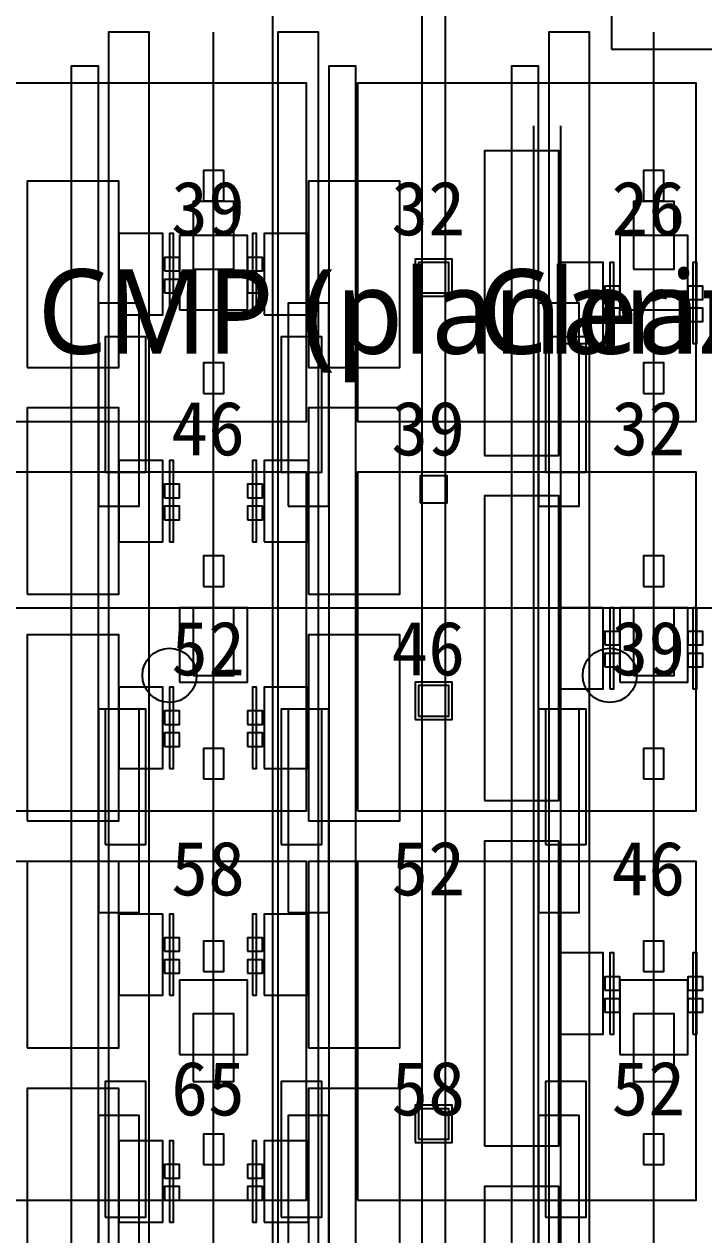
# Model space of a CAD drawing. Header units: metres. Extents: x -1640 to 1560, y -268 to 2338.
# Drawn here: x -130.34 to -110.28, y 1684.47 to 1720.24 of the extents above; entities that cross this region are included whole.
import ezdxf

# ---------------------------------------------------------------- set-up
doc = ezdxf.new("R2010")
doc.units = ezdxf.units.M
for name, color, linetype in [('1F_PUMP', 2, 'Continuous'), ('1F_SCR', 3, 'Continuous'), ('1F_STRUCT_COLUMN', 8, 'Continuous'), ('2F_CSF_LATERAL_RACK_CONCEPT', 9, 'Continuous'), ('2F_RFG', 5, 'Continuous'), ('2F_STRUCT_COLUMN', 8, 'Continuous'), ('2F_VMB', 6, 'Continuous'), ('3F_CLEANROOM_OVERHEAD_PIPE_DUCT_CONCEPT', 9, 'Continuous'), ('3F_CMP', 5, 'Continuous'), ('3F_EHS_EGRESS_DIST_M', 2, 'Continuous'), ('3F_EHS_SAFETY_SHOWER_EYEWASH_CONCEPT', 3, 'Continuous'), ('3F_FOUP', 5, 'Continuous'), ('3F_OHT', 9, 'Continuous'), ('3F_OHTV', 1, 'Continuous'), ('3F_STRUCT_COLUMN', 8, 'Continuous'), ('3F_TBAR', 6, 'Continuous'), ('3F_TEXT', 7, 'Continuous'), ('3F_WET', 6, 'Continuous'), ('4F_FFU', 1, 'Continuous'), ('4F_STRUCT_PLENUM_TRUSS_CONCEPT', 9, 'Continuous'), ('5F_PUMP', 2, 'Continuous'), ('5F_SCR', 3, 'Continuous'), ('5F_STRUCT_COLUMN', 8, 'Continuous'), ('6F_CSF_LATERAL_RACK_CONCEPT', 9, 'Continuous'), ('6F_RFG', 5, 'Continuous'), ('6F_STRUCT_COLUMN', 8, 'Continuous'), ('6F_VMB', 6, 'Continuous'), ('7F_CLEANROOM_OVERHEAD_PIPE_DUCT_CONCEPT', 9, 'Continuous'), ('7F_CMP', 5, 'Continuous'), ('7F_EHS_EGRESS_DIST_M', 2, 'Continuous'), ('7F_EHS_SAFETY_SHOWER_EYEWASH_CONCEPT', 3, 'Continuous'), ('7F_FOUP', 5, 'Continuous'), ('7F_OHT', 9, 'Continuous'), ('7F_OHTV', 1, 'Continuous'), ('7F_STRUCT_COLUMN', 8, 'Continuous'), ('7F_TBAR', 6, 'Continuous'), ('7F_TEXT', 7, 'Continuous'), ('7F_WET', 6, 'Continuous'), ('8F_FFU', 1, 'Continuous'), ('8F_STRUCT_PLENUM_TRUSS_CONCEPT', 9, 'Continuous'), ('RF_RSC', 4, 'Continuous'), ('UTIL_ELEC.LV_CONCEPT', 2, 'Continuous'), ('UTIL_GAS.SPEC_CONCEPT', 3, 'Continuous'), ('UTIL_PCW.R_CONCEPT', 1, 'Continuous'), ('UTIL_PCW.S_CONCEPT', 6, 'Continuous')]:
    doc.layers.add(name, color=color, linetype=linetype)
doc.styles.add('KO', font='malgun.ttf')

msp = doc.modelspace()

# ---------------------------------------------------------------- linework, layer by layer
at = {"layer": '1F_PUMP'}
for points in [[(-127.95, 1707), (-126.75, 1707), (-126.75, 1711), (-127.95, 1711)], [(-122.75, 1707), (-121.55, 1707), (-121.55, 1711), (-122.75, 1711)], [(-114.95, 1707), (-113.75, 1707), (-113.75, 1711), (-114.95, 1711)], [(-127.95, 1696), (-126.75, 1696), (-126.75, 1700), (-127.95, 1700)], [(-122.75, 1696), (-121.55, 1696), (-121.55, 1700), (-122.75, 1700)], [(-114.95, 1696), (-113.75, 1696), (-113.75, 1700), (-114.95, 1700)], [(-127.95, 1685), (-126.75, 1685), (-126.75, 1689), (-127.95, 1689)], [(-122.75, 1685), (-121.55, 1685), (-121.55, 1689), (-122.75, 1689)], [(-114.95, 1685), (-113.75, 1685), (-113.75, 1689), (-114.95, 1689)]]:
    msp.add_lwpolyline(points, close=True, dxfattribs=at)
at = {"layer": '1F_SCR'}
for points in [[(-125.75, 1711.8), (-123.75, 1711.8), (-123.75, 1714), (-125.75, 1714)], [(-112.75, 1711.8), (-110.75, 1711.8), (-110.75, 1714), (-112.75, 1714)], [(-125.75, 1700.8), (-123.75, 1700.8), (-123.75, 1703), (-125.75, 1703)], [(-112.75, 1700.8), (-110.75, 1700.8), (-110.75, 1703), (-112.75, 1703)], [(-125.75, 1689.8), (-123.75, 1689.8), (-123.75, 1692), (-125.75, 1692)], [(-112.75, 1689.8), (-110.75, 1689.8), (-110.75, 1692), (-112.75, 1692)]]:
    msp.add_lwpolyline(points, close=True, dxfattribs=at)
at = {"layer": '1F_STRUCT_COLUMN'}
for points in [[(-118.8, 1712.2), (-117.7, 1712.2), (-117.7, 1713.3), (-118.8, 1713.3)], [(-118.8, 1699.7), (-117.7, 1699.7), (-117.7, 1700.8), (-118.8, 1700.8)], [(-118.8, 1687.2), (-117.7, 1687.2), (-117.7, 1688.3), (-118.8, 1688.3)]]:
    msp.add_lwpolyline(points, close=True, dxfattribs=at)
at = {"layer": '2F_CSF_LATERAL_RACK_CONCEPT'}
for points in [[(-128.95, 1573), (-128.15, 1573), (-128.15, 1719), (-128.95, 1719)], [(-121.35, 1573), (-120.55, 1573), (-120.55, 1719), (-121.35, 1719)], [(-115.95, 1573), (-115.15, 1573), (-115.15, 1719), (-115.95, 1719)]]:
    msp.add_lwpolyline(points, close=True, dxfattribs=at)
at = {"layer": '2F_RFG'}
for points in [[(-128.15, 1706), (-126.95, 1706), (-126.95, 1712), (-128.15, 1712)], [(-122.55, 1706), (-121.35, 1706), (-121.35, 1712), (-122.55, 1712)], [(-115.15, 1706), (-113.95, 1706), (-113.95, 1712), (-115.15, 1712)], [(-128.15, 1694), (-126.95, 1694), (-126.95, 1700), (-128.15, 1700)], [(-122.55, 1694), (-121.35, 1694), (-121.35, 1700), (-122.55, 1700)], [(-115.15, 1694), (-113.95, 1694), (-113.95, 1700), (-115.15, 1700)], [(-128.15, 1682), (-126.95, 1682), (-126.95, 1688), (-128.15, 1688)], [(-122.55, 1682), (-121.35, 1682), (-121.35, 1688), (-122.55, 1688)], [(-115.15, 1682), (-113.95, 1682), (-113.95, 1688), (-115.15, 1688)]]:
    msp.add_lwpolyline(points, close=True, dxfattribs=at)
at = {"layer": '2F_STRUCT_COLUMN'}
for points in [[(-118.7, 1712.3), (-117.8, 1712.3), (-117.8, 1713.2), (-118.7, 1713.2)], [(-118.7, 1699.8), (-117.8, 1699.8), (-117.8, 1700.7), (-118.7, 1700.7)], [(-118.7, 1687.3), (-117.8, 1687.3), (-117.8, 1688.2), (-118.7, 1688.2)]]:
    msp.add_lwpolyline(points, close=True, dxfattribs=at)
at = {"layer": '2F_VMB'}
for points in [[(-125.35, 1713), (-124.15, 1713), (-124.15, 1715), (-125.35, 1715)], [(-112.35, 1713), (-111.15, 1713), (-111.15, 1715), (-112.35, 1715)], [(-125.35, 1701), (-124.15, 1701), (-124.15, 1703), (-125.35, 1703)], [(-112.35, 1701), (-111.15, 1701), (-111.15, 1703), (-112.35, 1703)], [(-125.35, 1689), (-124.15, 1689), (-124.15, 1691), (-125.35, 1691)], [(-112.35, 1689), (-111.15, 1689), (-111.15, 1691), (-112.35, 1691)]]:
    msp.add_lwpolyline(points, close=True, dxfattribs=at)
at = {"layer": '3F_CLEANROOM_OVERHEAD_PIPE_DUCT_CONCEPT'}
for points in [[(-127.85, 1572), (-126.65, 1572), (-126.65, 1720), (-127.85, 1720)], [(-122.85, 1572), (-121.65, 1572), (-121.65, 1720), (-122.85, 1720)], [(-114.85, 1572), (-113.65, 1572), (-113.65, 1720), (-114.85, 1720)]]:
    msp.add_lwpolyline(points, close=True, dxfattribs=at)
at = {"layer": '3F_CMP'}
for points in [[(-130.25, 1710.1), (-127.55, 1710.1), (-127.55, 1715.6), (-130.25, 1715.6)], [(-121.95, 1710.1), (-119.25, 1710.1), (-119.25, 1715.6), (-121.95, 1715.6)], [(-127.55, 1711.65), (-126.25, 1711.65), (-126.25, 1714.05), (-127.55, 1714.05)], [(-123.25, 1711.65), (-121.95, 1711.65), (-121.95, 1714.05), (-123.25, 1714.05)], [(-130.25, 1703.4), (-127.55, 1703.4), (-127.55, 1708.9), (-130.25, 1708.9)], [(-121.95, 1703.4), (-119.25, 1703.4), (-119.25, 1708.9), (-121.95, 1708.9)], [(-127.55, 1704.95), (-126.25, 1704.95), (-126.25, 1707.35), (-127.55, 1707.35)], [(-123.25, 1704.95), (-121.95, 1704.95), (-121.95, 1707.35), (-123.25, 1707.35)], [(-130.25, 1696.7), (-127.55, 1696.7), (-127.55, 1702.2), (-130.25, 1702.2)], [(-121.95, 1696.7), (-119.25, 1696.7), (-119.25, 1702.2), (-121.95, 1702.2)], [(-127.55, 1698.25), (-126.25, 1698.25), (-126.25, 1700.65), (-127.55, 1700.65)], [(-123.25, 1698.25), (-121.95, 1698.25), (-121.95, 1700.65), (-123.25, 1700.65)], [(-130.25, 1690), (-127.55, 1690), (-127.55, 1695.5), (-130.25, 1695.5)], [(-121.95, 1690), (-119.25, 1690), (-119.25, 1695.5), (-121.95, 1695.5)], [(-127.55, 1691.55), (-126.25, 1691.55), (-126.25, 1693.95), (-127.55, 1693.95)], [(-123.25, 1691.55), (-121.95, 1691.55), (-121.95, 1693.95), (-123.25, 1693.95)], [(-130.25, 1683.3), (-127.55, 1683.3), (-127.55, 1688.8), (-130.25, 1688.8)], [(-121.95, 1683.3), (-119.25, 1683.3), (-119.25, 1688.8), (-121.95, 1688.8)], [(-127.55, 1684.85), (-126.25, 1684.85), (-126.25, 1687.25), (-127.55, 1687.25)], [(-123.25, 1684.85), (-121.95, 1684.85), (-121.95, 1687.25), (-123.25, 1687.25)]]:
    msp.add_lwpolyline(points, close=True, dxfattribs=at)
at = {"layer": '3F_EHS_SAFETY_SHOWER_EYEWASH_CONCEPT'}
for centre in [(-126.05, 1701), (-113.05, 1701)]:
    msp.add_circle(centre, 0.8, dxfattribs=at)
at = {"layer": '3F_FOUP'}
for points in [[(-126.2, 1712.95), (-125.75, 1712.95), (-125.75, 1713.35), (-126.2, 1713.35)], [(-123.75, 1712.95), (-123.3, 1712.95), (-123.3, 1713.35), (-123.75, 1713.35)], [(-126.2, 1712.3), (-125.75, 1712.3), (-125.75, 1712.7), (-126.2, 1712.7)], [(-123.75, 1712.3), (-123.3, 1712.3), (-123.3, 1712.7), (-123.75, 1712.7)], [(-113.2, 1712.1), (-112.75, 1712.1), (-112.75, 1712.5), (-113.2, 1712.5)], [(-110.75, 1712.1), (-110.3, 1712.1), (-110.3, 1712.5), (-110.75, 1712.5)], [(-113.2, 1711.45), (-112.75, 1711.45), (-112.75, 1711.85), (-113.2, 1711.85)], [(-110.75, 1711.45), (-110.3, 1711.45), (-110.3, 1711.85), (-110.75, 1711.85)], [(-126.2, 1706.25), (-125.75, 1706.25), (-125.75, 1706.65), (-126.2, 1706.65)], [(-123.75, 1706.25), (-123.3, 1706.25), (-123.3, 1706.65), (-123.75, 1706.65)], [(-126.2, 1705.6), (-125.75, 1705.6), (-125.75, 1706), (-126.2, 1706)], [(-123.75, 1705.6), (-123.3, 1705.6), (-123.3, 1706), (-123.75, 1706)], [(-113.2, 1701.9), (-112.75, 1701.9), (-112.75, 1702.3), (-113.2, 1702.3)], [(-110.75, 1701.9), (-110.3, 1701.9), (-110.3, 1702.3), (-110.75, 1702.3)], [(-113.2, 1701.25), (-112.75, 1701.25), (-112.75, 1701.65), (-113.2, 1701.65)], [(-110.75, 1701.25), (-110.3, 1701.25), (-110.3, 1701.65), (-110.75, 1701.65)], [(-126.2, 1699.55), (-125.75, 1699.55), (-125.75, 1699.95), (-126.2, 1699.95)], [(-123.75, 1699.55), (-123.3, 1699.55), (-123.3, 1699.95), (-123.75, 1699.95)], [(-126.2, 1698.9), (-125.75, 1698.9), (-125.75, 1699.3), (-126.2, 1699.3)], [(-123.75, 1698.9), (-123.3, 1698.9), (-123.3, 1699.3), (-123.75, 1699.3)], [(-126.2, 1692.85), (-125.75, 1692.85), (-125.75, 1693.25), (-126.2, 1693.25)], [(-123.75, 1692.85), (-123.3, 1692.85), (-123.3, 1693.25), (-123.75, 1693.25)], [(-126.2, 1692.2), (-125.75, 1692.2), (-125.75, 1692.6), (-126.2, 1692.6)], [(-123.75, 1692.2), (-123.3, 1692.2), (-123.3, 1692.6), (-123.75, 1692.6)], [(-113.2, 1691.7), (-112.75, 1691.7), (-112.75, 1692.1), (-113.2, 1692.1)], [(-110.75, 1691.7), (-110.3, 1691.7), (-110.3, 1692.1), (-110.75, 1692.1)], [(-113.2, 1691.05), (-112.75, 1691.05), (-112.75, 1691.45), (-113.2, 1691.45)], [(-110.75, 1691.05), (-110.3, 1691.05), (-110.3, 1691.45), (-110.75, 1691.45)], [(-126.2, 1686.15), (-125.75, 1686.15), (-125.75, 1686.55), (-126.2, 1686.55)], [(-123.75, 1686.15), (-123.3, 1686.15), (-123.3, 1686.55), (-123.75, 1686.55)], [(-126.2, 1685.5), (-125.75, 1685.5), (-125.75, 1685.9), (-126.2, 1685.9)], [(-123.75, 1685.5), (-123.3, 1685.5), (-123.3, 1685.9), (-123.75, 1685.9)]]:
    msp.add_lwpolyline(points, close=True, dxfattribs=at)
at = {"layer": '3F_OHT'}
for p, q in [((-124.75, 1650), (-124.75, 1720)), ((-111.75, 1650), (-111.75, 1720))]:
    msp.add_line(p, q, dxfattribs=at)
at = {"layer": '3F_OHTV'}
for points in [[(-125.05, 1715.02), (-124.45, 1715.02), (-124.45, 1715.92), (-125.05, 1715.92)], [(-112.05, 1715.02), (-111.45, 1715.02), (-111.45, 1715.92), (-112.05, 1715.92)], [(-125.05, 1709.33), (-124.45, 1709.33), (-124.45, 1710.23), (-125.05, 1710.23)], [(-112.05, 1709.33), (-111.45, 1709.33), (-111.45, 1710.23), (-112.05, 1710.23)], [(-125.05, 1703.63), (-124.45, 1703.63), (-124.45, 1704.53), (-125.05, 1704.53)], [(-112.05, 1703.63), (-111.45, 1703.63), (-111.45, 1704.53), (-112.05, 1704.53)], [(-125.05, 1697.94), (-124.45, 1697.94), (-124.45, 1698.84), (-125.05, 1698.84)], [(-112.05, 1697.94), (-111.45, 1697.94), (-111.45, 1698.84), (-112.05, 1698.84)], [(-125.05, 1692.25), (-124.45, 1692.25), (-124.45, 1693.15), (-125.05, 1693.15)], [(-112.05, 1692.25), (-111.45, 1692.25), (-111.45, 1693.15), (-112.05, 1693.15)], [(-125.05, 1686.55), (-124.45, 1686.55), (-124.45, 1687.45), (-125.05, 1687.45)], [(-112.05, 1686.55), (-111.45, 1686.55), (-111.45, 1687.45), (-112.05, 1687.45)]]:
    msp.add_lwpolyline(points, close=True, dxfattribs=at)
at = {"layer": '3F_STRUCT_COLUMN'}
msp.add_lwpolyline([(-118.65, 1706.1), (-117.85, 1706.1), (-117.85, 1706.9), (-118.65, 1706.9)], close=True, dxfattribs=at)
at = {"layer": '3F_TBAR'}
for points in [[(-126.05, 1711.65), (-125.93, 1711.65), (-125.93, 1714.05), (-126.05, 1714.05)], [(-123.6, 1711.65), (-123.48, 1711.65), (-123.48, 1714.05), (-123.6, 1714.05)], [(-113.05, 1710.8), (-112.93, 1710.8), (-112.93, 1713.2), (-113.05, 1713.2)], [(-110.6, 1710.8), (-110.48, 1710.8), (-110.48, 1713.2), (-110.6, 1713.2)], [(-126.05, 1704.95), (-125.93, 1704.95), (-125.93, 1707.35), (-126.05, 1707.35)], [(-123.6, 1704.95), (-123.48, 1704.95), (-123.48, 1707.35), (-123.6, 1707.35)], [(-113.05, 1700.6), (-112.93, 1700.6), (-112.93, 1703), (-113.05, 1703)], [(-110.6, 1700.6), (-110.48, 1700.6), (-110.48, 1703), (-110.6, 1703)], [(-126.05, 1698.25), (-125.93, 1698.25), (-125.93, 1700.65), (-126.05, 1700.65)], [(-123.6, 1698.25), (-123.48, 1698.25), (-123.48, 1700.65), (-123.6, 1700.65)], [(-126.05, 1691.55), (-125.93, 1691.55), (-125.93, 1693.95), (-126.05, 1693.95)], [(-123.6, 1691.55), (-123.48, 1691.55), (-123.48, 1693.95), (-123.6, 1693.95)], [(-113.05, 1690.4), (-112.93, 1690.4), (-112.93, 1692.8), (-113.05, 1692.8)], [(-110.6, 1690.4), (-110.48, 1690.4), (-110.48, 1692.8), (-110.6, 1692.8)], [(-126.05, 1684.85), (-125.93, 1684.85), (-125.93, 1687.25), (-126.05, 1687.25)], [(-123.6, 1684.85), (-123.48, 1684.85), (-123.48, 1687.25), (-123.6, 1687.25)]]:
    msp.add_lwpolyline(points, close=True, dxfattribs=at)
at = {"layer": '3F_WET'}
for points in [[(-116.75, 1707.5), (-114.55, 1707.5), (-114.55, 1716.5), (-116.75, 1716.5)], [(-114.55, 1710.8), (-113.25, 1710.8), (-113.25, 1713.2), (-114.55, 1713.2)], [(-116.75, 1697.3), (-114.55, 1697.3), (-114.55, 1706.3), (-116.75, 1706.3)], [(-114.55, 1700.6), (-113.25, 1700.6), (-113.25, 1703), (-114.55, 1703)], [(-116.75, 1687.1), (-114.55, 1687.1), (-114.55, 1696.1), (-116.75, 1696.1)], [(-114.55, 1690.4), (-113.25, 1690.4), (-113.25, 1692.8), (-114.55, 1692.8)], [(-116.75, 1676.9), (-114.55, 1676.9), (-114.55, 1685.9), (-116.75, 1685.9)]]:
    msp.add_lwpolyline(points, close=True, dxfattribs=at)
at = {"layer": '4F_FFU'}
for points in [[(-132, 1708.5), (-122, 1708.5), (-122, 1718.5), (-132, 1718.5)], [(-120.5, 1708.5), (-110.5, 1708.5), (-110.5, 1718.5), (-120.5, 1718.5)], [(-132, 1697), (-122, 1697), (-122, 1707), (-132, 1707)], [(-120.5, 1697), (-110.5, 1697), (-110.5, 1707), (-120.5, 1707)], [(-132, 1685.5), (-122, 1685.5), (-122, 1695.5), (-132, 1695.5)], [(-120.5, 1685.5), (-110.5, 1685.5), (-110.5, 1695.5), (-120.5, 1695.5)]]:
    msp.add_lwpolyline(points, close=True, dxfattribs=at)
at = {"layer": '4F_STRUCT_PLENUM_TRUSS_CONCEPT'}
msp.add_lwpolyline([(-118.6, 1569), (-117.9, 1569), (-117.9, 1723), (-118.6, 1723)], close=True, dxfattribs=at)
at = {"layer": '5F_PUMP'}
for points in [[(-127.95, 1707), (-126.75, 1707), (-126.75, 1711), (-127.95, 1711)], [(-122.75, 1707), (-121.55, 1707), (-121.55, 1711), (-122.75, 1711)], [(-114.95, 1707), (-113.75, 1707), (-113.75, 1711), (-114.95, 1711)], [(-127.95, 1696), (-126.75, 1696), (-126.75, 1700), (-127.95, 1700)], [(-122.75, 1696), (-121.55, 1696), (-121.55, 1700), (-122.75, 1700)], [(-114.95, 1696), (-113.75, 1696), (-113.75, 1700), (-114.95, 1700)], [(-127.95, 1685), (-126.75, 1685), (-126.75, 1689), (-127.95, 1689)], [(-122.75, 1685), (-121.55, 1685), (-121.55, 1689), (-122.75, 1689)], [(-114.95, 1685), (-113.75, 1685), (-113.75, 1689), (-114.95, 1689)]]:
    msp.add_lwpolyline(points, close=True, dxfattribs=at)
at = {"layer": '5F_SCR'}
for points in [[(-125.75, 1711.8), (-123.75, 1711.8), (-123.75, 1714), (-125.75, 1714)], [(-112.75, 1711.8), (-110.75, 1711.8), (-110.75, 1714), (-112.75, 1714)], [(-125.75, 1700.8), (-123.75, 1700.8), (-123.75, 1703), (-125.75, 1703)], [(-112.75, 1700.8), (-110.75, 1700.8), (-110.75, 1703), (-112.75, 1703)], [(-125.75, 1689.8), (-123.75, 1689.8), (-123.75, 1692), (-125.75, 1692)], [(-112.75, 1689.8), (-110.75, 1689.8), (-110.75, 1692), (-112.75, 1692)]]:
    msp.add_lwpolyline(points, close=True, dxfattribs=at)
at = {"layer": '5F_STRUCT_COLUMN'}
for points in [[(-118.8, 1712.2), (-117.7, 1712.2), (-117.7, 1713.3), (-118.8, 1713.3)], [(-118.8, 1699.7), (-117.7, 1699.7), (-117.7, 1700.8), (-118.8, 1700.8)], [(-118.8, 1687.2), (-117.7, 1687.2), (-117.7, 1688.3), (-118.8, 1688.3)]]:
    msp.add_lwpolyline(points, close=True, dxfattribs=at)
at = {"layer": '6F_CSF_LATERAL_RACK_CONCEPT'}
for points in [[(-128.95, 1573), (-128.15, 1573), (-128.15, 1719), (-128.95, 1719)], [(-121.35, 1573), (-120.55, 1573), (-120.55, 1719), (-121.35, 1719)], [(-115.95, 1573), (-115.15, 1573), (-115.15, 1719), (-115.95, 1719)]]:
    msp.add_lwpolyline(points, close=True, dxfattribs=at)
at = {"layer": '6F_RFG'}
for points in [[(-128.15, 1706), (-126.95, 1706), (-126.95, 1712), (-128.15, 1712)], [(-122.55, 1706), (-121.35, 1706), (-121.35, 1712), (-122.55, 1712)], [(-115.15, 1706), (-113.95, 1706), (-113.95, 1712), (-115.15, 1712)], [(-128.15, 1694), (-126.95, 1694), (-126.95, 1700), (-128.15, 1700)], [(-122.55, 1694), (-121.35, 1694), (-121.35, 1700), (-122.55, 1700)], [(-115.15, 1694), (-113.95, 1694), (-113.95, 1700), (-115.15, 1700)], [(-128.15, 1682), (-126.95, 1682), (-126.95, 1688), (-128.15, 1688)], [(-122.55, 1682), (-121.35, 1682), (-121.35, 1688), (-122.55, 1688)], [(-115.15, 1682), (-113.95, 1682), (-113.95, 1688), (-115.15, 1688)]]:
    msp.add_lwpolyline(points, close=True, dxfattribs=at)
at = {"layer": '6F_STRUCT_COLUMN'}
for points in [[(-118.7, 1712.3), (-117.8, 1712.3), (-117.8, 1713.2), (-118.7, 1713.2)], [(-118.7, 1699.8), (-117.8, 1699.8), (-117.8, 1700.7), (-118.7, 1700.7)], [(-118.7, 1687.3), (-117.8, 1687.3), (-117.8, 1688.2), (-118.7, 1688.2)]]:
    msp.add_lwpolyline(points, close=True, dxfattribs=at)
at = {"layer": '6F_VMB'}
for points in [[(-125.35, 1713), (-124.15, 1713), (-124.15, 1715), (-125.35, 1715)], [(-112.35, 1713), (-111.15, 1713), (-111.15, 1715), (-112.35, 1715)], [(-125.35, 1701), (-124.15, 1701), (-124.15, 1703), (-125.35, 1703)], [(-112.35, 1701), (-111.15, 1701), (-111.15, 1703), (-112.35, 1703)], [(-125.35, 1689), (-124.15, 1689), (-124.15, 1691), (-125.35, 1691)], [(-112.35, 1689), (-111.15, 1689), (-111.15, 1691), (-112.35, 1691)]]:
    msp.add_lwpolyline(points, close=True, dxfattribs=at)
at = {"layer": '7F_CLEANROOM_OVERHEAD_PIPE_DUCT_CONCEPT'}
for points in [[(-127.85, 1572), (-126.65, 1572), (-126.65, 1720), (-127.85, 1720)], [(-122.85, 1572), (-121.65, 1572), (-121.65, 1720), (-122.85, 1720)], [(-114.85, 1572), (-113.65, 1572), (-113.65, 1720), (-114.85, 1720)]]:
    msp.add_lwpolyline(points, close=True, dxfattribs=at)
at = {"layer": '7F_CMP'}
for points in [[(-130.25, 1710.1), (-127.55, 1710.1), (-127.55, 1715.6), (-130.25, 1715.6)], [(-121.95, 1710.1), (-119.25, 1710.1), (-119.25, 1715.6), (-121.95, 1715.6)], [(-127.55, 1711.65), (-126.25, 1711.65), (-126.25, 1714.05), (-127.55, 1714.05)], [(-123.25, 1711.65), (-121.95, 1711.65), (-121.95, 1714.05), (-123.25, 1714.05)], [(-130.25, 1703.4), (-127.55, 1703.4), (-127.55, 1708.9), (-130.25, 1708.9)], [(-121.95, 1703.4), (-119.25, 1703.4), (-119.25, 1708.9), (-121.95, 1708.9)], [(-127.55, 1704.95), (-126.25, 1704.95), (-126.25, 1707.35), (-127.55, 1707.35)], [(-123.25, 1704.95), (-121.95, 1704.95), (-121.95, 1707.35), (-123.25, 1707.35)], [(-130.25, 1696.7), (-127.55, 1696.7), (-127.55, 1702.2), (-130.25, 1702.2)], [(-121.95, 1696.7), (-119.25, 1696.7), (-119.25, 1702.2), (-121.95, 1702.2)], [(-127.55, 1698.25), (-126.25, 1698.25), (-126.25, 1700.65), (-127.55, 1700.65)], [(-123.25, 1698.25), (-121.95, 1698.25), (-121.95, 1700.65), (-123.25, 1700.65)], [(-130.25, 1690), (-127.55, 1690), (-127.55, 1695.5), (-130.25, 1695.5)], [(-121.95, 1690), (-119.25, 1690), (-119.25, 1695.5), (-121.95, 1695.5)], [(-127.55, 1691.55), (-126.25, 1691.55), (-126.25, 1693.95), (-127.55, 1693.95)], [(-123.25, 1691.55), (-121.95, 1691.55), (-121.95, 1693.95), (-123.25, 1693.95)], [(-130.25, 1683.3), (-127.55, 1683.3), (-127.55, 1688.8), (-130.25, 1688.8)], [(-121.95, 1683.3), (-119.25, 1683.3), (-119.25, 1688.8), (-121.95, 1688.8)], [(-127.55, 1684.85), (-126.25, 1684.85), (-126.25, 1687.25), (-127.55, 1687.25)], [(-123.25, 1684.85), (-121.95, 1684.85), (-121.95, 1687.25), (-123.25, 1687.25)]]:
    msp.add_lwpolyline(points, close=True, dxfattribs=at)
at = {"layer": '7F_EHS_SAFETY_SHOWER_EYEWASH_CONCEPT'}
for centre in [(-126.05, 1701), (-113.05, 1701)]:
    msp.add_circle(centre, 0.8, dxfattribs=at)
at = {"layer": '7F_FOUP'}
for points in [[(-126.2, 1712.95), (-125.75, 1712.95), (-125.75, 1713.35), (-126.2, 1713.35)], [(-123.75, 1712.95), (-123.3, 1712.95), (-123.3, 1713.35), (-123.75, 1713.35)], [(-126.2, 1712.3), (-125.75, 1712.3), (-125.75, 1712.7), (-126.2, 1712.7)], [(-123.75, 1712.3), (-123.3, 1712.3), (-123.3, 1712.7), (-123.75, 1712.7)], [(-113.2, 1712.1), (-112.75, 1712.1), (-112.75, 1712.5), (-113.2, 1712.5)], [(-110.75, 1712.1), (-110.3, 1712.1), (-110.3, 1712.5), (-110.75, 1712.5)], [(-113.2, 1711.45), (-112.75, 1711.45), (-112.75, 1711.85), (-113.2, 1711.85)], [(-110.75, 1711.45), (-110.3, 1711.45), (-110.3, 1711.85), (-110.75, 1711.85)], [(-126.2, 1706.25), (-125.75, 1706.25), (-125.75, 1706.65), (-126.2, 1706.65)], [(-123.75, 1706.25), (-123.3, 1706.25), (-123.3, 1706.65), (-123.75, 1706.65)], [(-126.2, 1705.6), (-125.75, 1705.6), (-125.75, 1706), (-126.2, 1706)], [(-123.75, 1705.6), (-123.3, 1705.6), (-123.3, 1706), (-123.75, 1706)], [(-113.2, 1701.9), (-112.75, 1701.9), (-112.75, 1702.3), (-113.2, 1702.3)], [(-110.75, 1701.9), (-110.3, 1701.9), (-110.3, 1702.3), (-110.75, 1702.3)], [(-113.2, 1701.25), (-112.75, 1701.25), (-112.75, 1701.65), (-113.2, 1701.65)], [(-110.75, 1701.25), (-110.3, 1701.25), (-110.3, 1701.65), (-110.75, 1701.65)], [(-126.2, 1699.55), (-125.75, 1699.55), (-125.75, 1699.95), (-126.2, 1699.95)], [(-123.75, 1699.55), (-123.3, 1699.55), (-123.3, 1699.95), (-123.75, 1699.95)], [(-126.2, 1698.9), (-125.75, 1698.9), (-125.75, 1699.3), (-126.2, 1699.3)], [(-123.75, 1698.9), (-123.3, 1698.9), (-123.3, 1699.3), (-123.75, 1699.3)], [(-126.2, 1692.85), (-125.75, 1692.85), (-125.75, 1693.25), (-126.2, 1693.25)], [(-123.75, 1692.85), (-123.3, 1692.85), (-123.3, 1693.25), (-123.75, 1693.25)], [(-126.2, 1692.2), (-125.75, 1692.2), (-125.75, 1692.6), (-126.2, 1692.6)], [(-123.75, 1692.2), (-123.3, 1692.2), (-123.3, 1692.6), (-123.75, 1692.6)], [(-113.2, 1691.7), (-112.75, 1691.7), (-112.75, 1692.1), (-113.2, 1692.1)], [(-110.75, 1691.7), (-110.3, 1691.7), (-110.3, 1692.1), (-110.75, 1692.1)], [(-113.2, 1691.05), (-112.75, 1691.05), (-112.75, 1691.45), (-113.2, 1691.45)], [(-110.75, 1691.05), (-110.3, 1691.05), (-110.3, 1691.45), (-110.75, 1691.45)], [(-126.2, 1686.15), (-125.75, 1686.15), (-125.75, 1686.55), (-126.2, 1686.55)], [(-123.75, 1686.15), (-123.3, 1686.15), (-123.3, 1686.55), (-123.75, 1686.55)], [(-126.2, 1685.5), (-125.75, 1685.5), (-125.75, 1685.9), (-126.2, 1685.9)], [(-123.75, 1685.5), (-123.3, 1685.5), (-123.3, 1685.9), (-123.75, 1685.9)]]:
    msp.add_lwpolyline(points, close=True, dxfattribs=at)
at = {"layer": '7F_OHT'}
for p, q in [((-124.75, 1650), (-124.75, 1720)), ((-111.75, 1650), (-111.75, 1720))]:
    msp.add_line(p, q, dxfattribs=at)
at = {"layer": '7F_OHTV'}
for points in [[(-125.05, 1715.02), (-124.45, 1715.02), (-124.45, 1715.92), (-125.05, 1715.92)], [(-112.05, 1715.02), (-111.45, 1715.02), (-111.45, 1715.92), (-112.05, 1715.92)], [(-125.05, 1709.33), (-124.45, 1709.33), (-124.45, 1710.23), (-125.05, 1710.23)], [(-112.05, 1709.33), (-111.45, 1709.33), (-111.45, 1710.23), (-112.05, 1710.23)], [(-125.05, 1703.63), (-124.45, 1703.63), (-124.45, 1704.53), (-125.05, 1704.53)], [(-112.05, 1703.63), (-111.45, 1703.63), (-111.45, 1704.53), (-112.05, 1704.53)], [(-125.05, 1697.94), (-124.45, 1697.94), (-124.45, 1698.84), (-125.05, 1698.84)], [(-112.05, 1697.94), (-111.45, 1697.94), (-111.45, 1698.84), (-112.05, 1698.84)], [(-125.05, 1692.25), (-124.45, 1692.25), (-124.45, 1693.15), (-125.05, 1693.15)], [(-112.05, 1692.25), (-111.45, 1692.25), (-111.45, 1693.15), (-112.05, 1693.15)], [(-125.05, 1686.55), (-124.45, 1686.55), (-124.45, 1687.45), (-125.05, 1687.45)], [(-112.05, 1686.55), (-111.45, 1686.55), (-111.45, 1687.45), (-112.05, 1687.45)]]:
    msp.add_lwpolyline(points, close=True, dxfattribs=at)
at = {"layer": '7F_STRUCT_COLUMN'}
msp.add_lwpolyline([(-118.65, 1706.1), (-117.85, 1706.1), (-117.85, 1706.9), (-118.65, 1706.9)], close=True, dxfattribs=at)
at = {"layer": '7F_TBAR'}
for points in [[(-126.05, 1711.65), (-125.93, 1711.65), (-125.93, 1714.05), (-126.05, 1714.05)], [(-123.6, 1711.65), (-123.48, 1711.65), (-123.48, 1714.05), (-123.6, 1714.05)], [(-113.05, 1710.8), (-112.93, 1710.8), (-112.93, 1713.2), (-113.05, 1713.2)], [(-110.6, 1710.8), (-110.48, 1710.8), (-110.48, 1713.2), (-110.6, 1713.2)], [(-126.05, 1704.95), (-125.93, 1704.95), (-125.93, 1707.35), (-126.05, 1707.35)], [(-123.6, 1704.95), (-123.48, 1704.95), (-123.48, 1707.35), (-123.6, 1707.35)], [(-113.05, 1700.6), (-112.93, 1700.6), (-112.93, 1703), (-113.05, 1703)], [(-110.6, 1700.6), (-110.48, 1700.6), (-110.48, 1703), (-110.6, 1703)], [(-126.05, 1698.25), (-125.93, 1698.25), (-125.93, 1700.65), (-126.05, 1700.65)], [(-123.6, 1698.25), (-123.48, 1698.25), (-123.48, 1700.65), (-123.6, 1700.65)], [(-126.05, 1691.55), (-125.93, 1691.55), (-125.93, 1693.95), (-126.05, 1693.95)], [(-123.6, 1691.55), (-123.48, 1691.55), (-123.48, 1693.95), (-123.6, 1693.95)], [(-113.05, 1690.4), (-112.93, 1690.4), (-112.93, 1692.8), (-113.05, 1692.8)], [(-110.6, 1690.4), (-110.48, 1690.4), (-110.48, 1692.8), (-110.6, 1692.8)], [(-126.05, 1684.85), (-125.93, 1684.85), (-125.93, 1687.25), (-126.05, 1687.25)], [(-123.6, 1684.85), (-123.48, 1684.85), (-123.48, 1687.25), (-123.6, 1687.25)]]:
    msp.add_lwpolyline(points, close=True, dxfattribs=at)
at = {"layer": '7F_WET'}
for points in [[(-116.75, 1707.5), (-114.55, 1707.5), (-114.55, 1716.5), (-116.75, 1716.5)], [(-114.55, 1710.8), (-113.25, 1710.8), (-113.25, 1713.2), (-114.55, 1713.2)], [(-116.75, 1697.3), (-114.55, 1697.3), (-114.55, 1706.3), (-116.75, 1706.3)], [(-114.55, 1700.6), (-113.25, 1700.6), (-113.25, 1703), (-114.55, 1703)], [(-116.75, 1687.1), (-114.55, 1687.1), (-114.55, 1696.1), (-116.75, 1696.1)], [(-114.55, 1690.4), (-113.25, 1690.4), (-113.25, 1692.8), (-114.55, 1692.8)], [(-116.75, 1676.9), (-114.55, 1676.9), (-114.55, 1685.9), (-116.75, 1685.9)]]:
    msp.add_lwpolyline(points, close=True, dxfattribs=at)
at = {"layer": '8F_FFU'}
for points in [[(-132, 1708.5), (-122, 1708.5), (-122, 1718.5), (-132, 1718.5)], [(-120.5, 1708.5), (-110.5, 1708.5), (-110.5, 1718.5), (-120.5, 1718.5)], [(-132, 1697), (-122, 1697), (-122, 1707), (-132, 1707)], [(-120.5, 1697), (-110.5, 1697), (-110.5, 1707), (-120.5, 1707)], [(-132, 1685.5), (-122, 1685.5), (-122, 1695.5), (-132, 1695.5)], [(-120.5, 1685.5), (-110.5, 1685.5), (-110.5, 1695.5), (-120.5, 1695.5)]]:
    msp.add_lwpolyline(points, close=True, dxfattribs=at)
at = {"layer": '8F_STRUCT_PLENUM_TRUSS_CONCEPT'}
msp.add_lwpolyline([(-118.6, 1569), (-117.9, 1569), (-117.9, 1723), (-118.6, 1723)], close=True, dxfattribs=at)
at = {"layer": 'RF_RSC'}
msp.add_lwpolyline([(-113, 1719.5), (-106, 1719.5), (-106, 1724.5), (-113, 1724.5)], close=True, dxfattribs=at)
at = {"layer": 'UTIL_ELEC.LV_CONCEPT'}
msp.add_line((-123, 1574.7), (-123, 1731.3), dxfattribs=at)
msp.add_line((-123, 1574.7), (-123, 1731.3), dxfattribs=at)
at = {"layer": 'UTIL_GAS.SPEC_CONCEPT'}
msp.add_line((-277.3, 1703), (188.3, 1703), dxfattribs=at)
msp.add_line((-277.3, 1703), (188.3, 1703), dxfattribs=at)
at = {"layer": 'UTIL_PCW.R_CONCEPT'}
msp.add_line((-114.495, 1574.78), (-114.495, 1717.23), dxfattribs=at)
msp.add_line((-114.495, 1574.78), (-114.495, 1717.23), dxfattribs=at)
at = {"layer": 'UTIL_PCW.S_CONCEPT'}
msp.add_line((-115.295, 1574.78), (-115.295, 1717.23), dxfattribs=at)
msp.add_line((-115.295, 1574.78), (-115.295, 1717.23), dxfattribs=at)

# ---------------------------------------------------------------- texts
at = {"layer": '3F_EHS_EGRESS_DIST_M'}
for s, p in [('39', (-126, 1714)), ('32', (-119.5, 1714)), ('26', (-113, 1714)), ('46', (-126, 1707.5)), ('39', (-119.5, 1707.5)), ('32', (-113, 1707.5)), ('52', (-126, 1701)), ('46', (-119.5, 1701)), ('39', (-113, 1701)), ('58', (-126, 1694.5)), ('52', (-119.5, 1694.5)), ('46', (-113, 1694.5)), ('65', (-126, 1688)), ('58', (-119.5, 1688)), ('52', (-113, 1688))]:
    msp.add_text(s, height=1.6, dxfattribs=at).set_placement(p)
at = {"layer": '3F_TEXT', "style": 'KO'}
for s, p in [('CMP (planarization) zone (concept)', (-129.95, 1710.5)), ('Clean/wet zone (concept)', (-116.95, 1710.5))]:
    msp.add_text(s, height=2.5, dxfattribs=at).set_placement(p)
at = {"layer": '7F_EHS_EGRESS_DIST_M'}
for s, p in [('39', (-126, 1714)), ('32', (-119.5, 1714)), ('26', (-113, 1714)), ('46', (-126, 1707.5)), ('39', (-119.5, 1707.5)), ('32', (-113, 1707.5)), ('52', (-126, 1701)), ('46', (-119.5, 1701)), ('39', (-113, 1701)), ('58', (-126, 1694.5)), ('52', (-119.5, 1694.5)), ('46', (-113, 1694.5)), ('65', (-126, 1688)), ('58', (-119.5, 1688)), ('52', (-113, 1688))]:
    msp.add_text(s, height=1.6, dxfattribs=at).set_placement(p)
at = {"layer": '7F_TEXT', "style": 'KO'}
for s, p in [('CMP (planarization) zone (concept)', (-129.95, 1710.5)), ('Clean/wet zone (concept)', (-116.95, 1710.5))]:
    msp.add_text(s, height=2.5, dxfattribs=at).set_placement(p)

doc.saveas('drawing.dxf')
